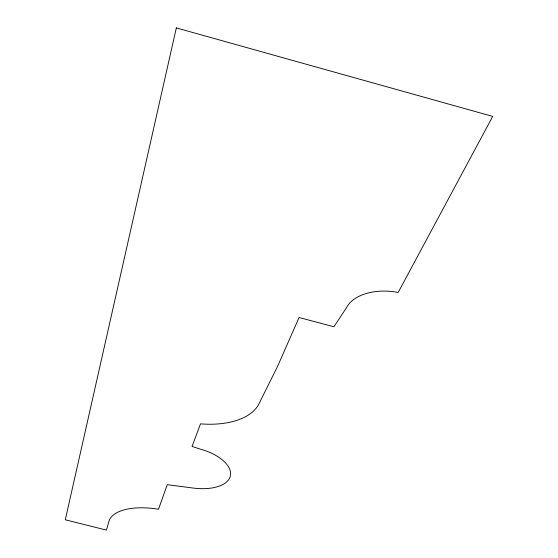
<?xml version="1.0" encoding="UTF-8"?>
<svg xmlns="http://www.w3.org/2000/svg" width="558" height="558" viewBox="0 0 558 558"><rect width="100%" height="100%" fill="white"/><g stroke="black" fill="none" stroke-linecap="round" stroke-linejoin="round"><path stroke-width="0.84" d="M176.335 27.9L65.293 519.791L106.438 530.1L109.005 521.277A51.908 23.206 12.5 0 1 158.493 509.245L167.288 484.665L192.929 488.027A40.853 20.123 12.2 0 0 229.903 477.397A40.853 20.123 12.2 0 0 207.423 451.394L192.071 446.463L200.496 423.85A71.131 38.725 12.7 0 0 258.57 404.613L277.668 366.174L299.06 317.502L333.914 326.751L346.581 307.591A44.821 27.014 6.6 0 1 398.175 292.455L492.707 116.413L176.335 27.9"/></g></svg>
